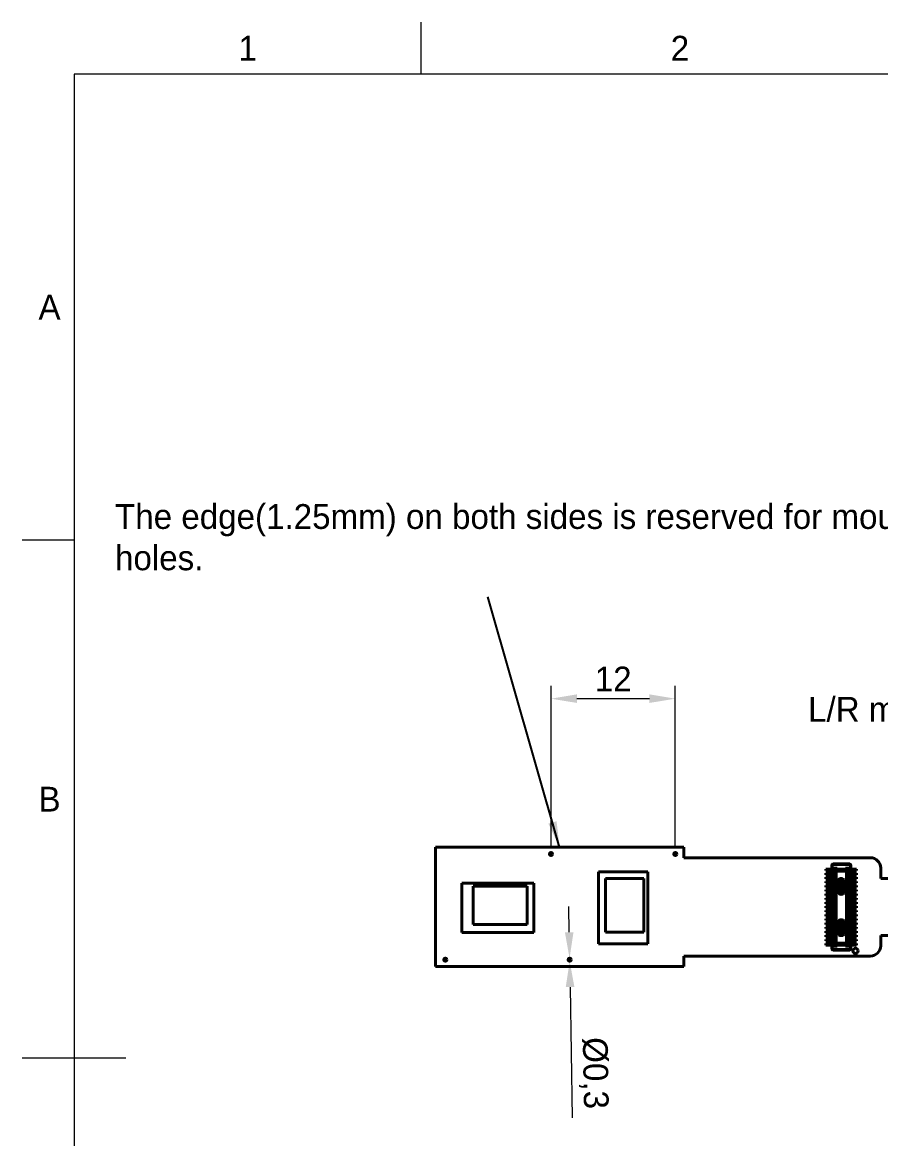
# Model space of a CAD drawing. Header units: millimetres. Extents: x 15 to 292, y 5 to 205.
# Drawn here: x 15 to 97.9, y 97.2 to 205 of the extents above; entities that cross this region are included whole.
import ezdxf

# ---------------------------------------------------------------- set-up
doc = ezdxf.new("R2010")
doc.units = ezdxf.units.MM
for name, color, linetype in [('Annotations', 7, 'Continuous'), ('Border', 7, 'Continuous'), ('Geometries', 7, 'Continuous')]:
    doc.layers.add(name, color=color, linetype=linetype)
doc.styles.add('Shapr0', font='txt', dxfattribs={"height": 2.3925})
doc.styles.add('Shapr9', font='txt', dxfattribs={"height": 2.3925})
doc.dimstyles.new('ISO-25', dxfattribs={"dimtxt": 2.5, "dimasz": 2.5, "dimexe": 1.25, "dimexo": 0.625, "dimtad": 1, "dimtxsty": 'Standard', "dimcen": 2.5, "dimadec": 0, "dimazin": 0, "dimtfac": 1, "dimtmove": 0, "dimatfit": 3, "dimfxl": 1, "dimarcsym": 0})

# ---------------------------------------------------------------- blocks, each defined once
blk = doc.blocks.new('*D12')
at = {"layer": 'Annotations', "color": 0, "linetype": 'Continuous', "lineweight": 15}
for p, q in [((66.05, 125.33), (66.05, 140.95)), ((78.05, 125.33), (78.05, 140.95)), ((75.55, 139.7), (68.55, 139.7))]:
    blk.add_line(p, q, dxfattribs=at)
at = {"layer": 'Annotations', "color": 0}
for points in [[(68.55, 140.12), (68.55, 139.29), (66.05, 139.7)], [(75.55, 139.29), (75.55, 140.12), (78.05, 139.7)]]:
    blk.add_solid(points, dxfattribs=at)
at = {"layer": 'Defpoints', "color": 0}
for p in [(66.05, 139.7), (66.05, 124.7), (78.05, 124.7)]:
    blk.add_point(p, dxfattribs=at)
at = {"layer": 'Annotations', "color": 0, "lineweight": 15, "insert": (72.05, 141.6), "char_height": 2.393, "attachment_point": 5, "style": 'Shapr9'}
blk.add_mtext('12', dxfattribs=at)
blk = doc.blocks.new('*D13')
at = {"layer": 'Annotations', "color": 0, "linetype": 'Continuous', "lineweight": 15}
for p, q in [((66.05, 125.33), (66.05, 140.95)), ((78.05, 125.33), (78.05, 140.95)), ((75.55, 139.7), (68.55, 139.7))]:
    blk.add_line(p, q, dxfattribs=at)
at = {"layer": 'Annotations', "color": 0}
for points in [[(68.55, 140.12), (68.55, 139.29), (66.05, 139.7)], [(75.55, 139.29), (75.55, 140.12), (78.05, 139.7)]]:
    blk.add_solid(points, dxfattribs=at)
at = {"layer": 'Defpoints', "color": 0}
for p in [(66.05, 139.7), (66.05, 124.7), (78.05, 124.7)]:
    blk.add_point(p, dxfattribs=at)
at = {"layer": 'Annotations', "color": 0, "lineweight": 15, "insert": (72.05, 141.6), "char_height": 2.393, "attachment_point": 5, "style": 'Shapr9'}
blk.add_mtext('12', dxfattribs=at)
blk = doc.blocks.new('*D14')
at = {"layer": 'Annotations', "color": 0, "linetype": 'Continuous', "lineweight": 15}
for p, q in [((66.05, 125.33), (66.05, 140.95)), ((78.05, 125.33), (78.05, 140.95)), ((75.55, 139.7), (68.55, 139.7))]:
    blk.add_line(p, q, dxfattribs=at)
at = {"layer": 'Annotations', "color": 0}
for points in [[(68.55, 140.12), (68.55, 139.29), (66.05, 139.7)], [(75.55, 139.29), (75.55, 140.12), (78.05, 139.7)]]:
    blk.add_solid(points, dxfattribs=at)
at = {"layer": 'Defpoints', "color": 0}
for p in [(66.05, 139.7), (66.05, 124.7), (78.05, 124.7)]:
    blk.add_point(p, dxfattribs=at)
at = {"layer": 'Annotations', "color": 0, "lineweight": 15, "insert": (72.05, 141.6), "char_height": 2.393, "attachment_point": 5, "style": 'Shapr9'}
blk.add_mtext('12', dxfattribs=at)
blk = doc.blocks.new('*D15')
at = {"layer": 'Annotations', "color": 0, "linetype": 'Continuous', "lineweight": 15}
for p, q in [((66.05, 125.33), (66.05, 140.95)), ((78.05, 125.33), (78.05, 140.95)), ((75.55, 139.7), (68.55, 139.7))]:
    blk.add_line(p, q, dxfattribs=at)
at = {"layer": 'Annotations', "color": 0}
for points in [[(68.55, 140.12), (68.55, 139.29), (66.05, 139.7)], [(75.55, 139.29), (75.55, 140.12), (78.05, 139.7)]]:
    blk.add_solid(points, dxfattribs=at)
at = {"layer": 'Defpoints', "color": 0}
for p in [(66.05, 139.7), (66.05, 124.7), (78.05, 124.7)]:
    blk.add_point(p, dxfattribs=at)
at = {"layer": 'Annotations', "color": 0, "lineweight": 15, "insert": (72.05, 141.6), "char_height": 2.393, "attachment_point": 5, "style": 'Shapr9'}
blk.add_mtext('12', dxfattribs=at)
blk = doc.blocks.new('*D16')
at = {"layer": 'Annotations', "color": 0, "linetype": 'Continuous', "lineweight": 15}
for p, q in [((67.8, 117.15), (67.76, 119.65)), ((67.84, 114.65), (67.85, 114.35)), ((67.89, 111.85), (68.09, 99.22))]:
    blk.add_line(p, q, dxfattribs=at)
at = {"layer": 'Annotations', "color": 0}
for points in [[(67.39, 117.14), (68.22, 117.16), (67.84, 114.65)], [(68.31, 111.86), (67.47, 111.85), (67.85, 114.35)]]:
    blk.add_solid(points, dxfattribs=at)
at = {"layer": 'Defpoints', "color": 0}
for p in [(67.84, 114.65), (67.85, 114.35)]:
    blk.add_point(p, dxfattribs=at)
at = {"layer": 'Annotations', "color": 0, "lineweight": 15, "insert": (70.15, 103.55), "char_height": 2.393, "attachment_point": 5, "rotation": 270.9333, "style": 'Shapr9'}
blk.add_mtext('%%c0,3', dxfattribs=at)

msp = doc.modelspace()

# ---------------------------------------------------------------- linework, layer by layer
at = {"layer": 'Border', "linetype": 'Continuous', "lineweight": 15}
for p, q in [((53.5, 200), (53.5, 205)), ((287, 200), (20, 200)), ((20, 200), (20, 10)), ((20, 155), (15, 155)), ((25, 105), (15, 105))]:
    msp.add_line(p, q, dxfattribs=at)
at = {"layer": 'Geometries', "linetype": 'Continuous', "lineweight": 40}
for p, q in [((54.879, 125.352), (78.879, 125.352)), ((54.879, 113.852), (54.879, 125.352)), ((54.879, 113.852), (54.879, 125.352)), ((54.879, 125.352), (78.879, 125.352)), ((78.879, 124.352), (78.879, 125.352)), ((78.879, 124.352), (78.879, 125.352)), ((78.879, 124.352), (96.879, 124.352)), ((78.879, 124.352), (96.879, 124.352)), ((70.641, 116.041), (70.641, 122.997)), ((70.641, 122.997), (75.406, 122.997)), ((75.406, 122.997), (75.406, 116.041)), ((92.59, 123.257), (92.85, 123.257)), ((92.59, 123.107), (92.59, 123.257)), ((92.85, 123.107), (92.59, 123.107)), ((92.85, 123.257), (92.895, 123.257)), ((92.85, 123.257), (92.85, 123.107)), ((92.85, 123.107), (92.895, 123.107)), ((92.895, 123.257), (92.918, 123.257)), ((92.895, 123.257), (92.895, 123.107)), ((92.918, 123.107), (92.895, 123.107)), ((92.918, 123.257), (92.918, 123.107)), ((93.05, 123.257), (92.918, 123.257)), ((93.05, 123.107), (92.918, 123.107)), ((93.05, 123.257), (93.15, 123.257)), ((93.05, 123.257), (93.05, 123.107)), ((93.15, 123.107), (93.05, 123.107)), ((93.15, 123.642), (93.2, 123.692)), ((93.15, 123.257), (93.15, 123.642)), ((93.15, 123.107), (93.15, 123.257)), ((93.15, 122.857), (93.15, 123.107)), ((93.25, 123.742), (93.2, 123.692)), ((93.2, 123.692), (93.2, 115.472)), ((93.2, 123.692), (94.95, 123.692)), ((94.9, 123.742), (93.25, 123.742)), ((93.36, 123.352), (93.51, 123.352)), ((93.36, 123.352), (93.36, 115.812)), ((93.51, 123.352), (93.51, 123.217)), ((93.51, 123.352), (93.675, 123.352)), ((93.51, 123.217), (93.51, 123.112)), ((93.675, 123.217), (93.51, 123.217)), ((93.51, 123.112), (93.51, 116.051)), ((93.57, 123.051), (93.511, 123.111)), ((93.511, 123.111), (94.64, 123.111)), ((93.57, 123.051), (94.58, 123.051)), ((93.57, 123.051), (93.57, 116.112)), ((93.675, 123.252), (93.675, 123.352)), ((93.675, 123.252), (94.475, 123.252)), ((93.675, 123.252), (93.675, 123.217)), ((94.475, 123.352), (94.475, 123.252)), ((94.475, 123.352), (94.64, 123.352)), ((94.475, 123.217), (94.475, 123.252)), ((94.64, 123.217), (94.475, 123.217)), ((94.58, 123.051), (94.64, 123.111)), ((94.58, 123.051), (94.58, 116.112)), ((94.64, 123.352), (94.79, 123.352)), ((94.64, 123.352), (94.64, 123.217)), ((94.64, 123.217), (94.64, 123.112)), ((94.64, 123.112), (94.64, 116.051)), ((94.79, 115.812), (94.79, 123.352)), ((94.9, 123.742), (94.95, 123.692)), ((94.95, 123.692), (95, 123.642)), ((94.95, 123.692), (94.95, 115.472)), ((95, 123.257), (95, 123.642)), ((95.1, 123.257), (95, 123.257)), ((95, 123.107), (95, 123.257)), ((95, 123.107), (95.1, 123.107)), ((95, 122.857), (95, 123.107)), ((95.1, 123.257), (95.233, 123.257)), ((95.1, 123.257), (95.1, 123.107)), ((95.1, 123.107), (95.233, 123.107)), ((95.256, 123.257), (95.233, 123.257)), ((95.233, 123.257), (95.233, 123.107)), ((95.233, 123.107), (95.256, 123.107)), ((95.256, 123.257), (95.256, 123.107)), ((95.3, 123.257), (95.256, 123.257)), ((95.3, 123.107), (95.256, 123.107)), ((95.56, 123.257), (95.3, 123.257)), ((95.3, 123.257), (95.3, 123.107)), ((95.3, 123.107), (95.56, 123.107)), ((95.56, 123.107), (95.56, 123.257)), ((97.879, 122.352), (97.879, 123.352)), ((97.879, 122.352), (97.879, 123.352)), ((57.445, 121.902), (64.401, 121.902)), ((57.445, 117.137), (57.445, 121.902)), ((64.401, 121.902), (64.401, 117.137)), ((71.295, 122.352), (74.995, 122.352)), ((71.295, 117.152), (71.295, 122.352)), ((74.995, 122.352), (74.995, 117.152)), ((92.59, 122.857), (92.85, 122.857)), ((92.59, 122.707), (92.59, 122.857)), ((92.85, 122.707), (92.59, 122.707)), ((92.59, 122.457), (92.85, 122.457)), ((92.59, 122.307), (92.59, 122.457)), ((92.85, 122.307), (92.59, 122.307)), ((92.59, 122.057), (92.85, 122.057)), ((92.59, 121.907), (92.59, 122.057)), ((92.85, 121.907), (92.59, 121.907)), ((92.85, 122.857), (92.895, 122.857)), ((92.85, 122.857), (92.85, 122.707)), ((92.85, 122.707), (92.895, 122.707)), ((92.85, 122.457), (92.895, 122.457)), ((92.85, 122.457), (92.85, 122.307)), ((92.85, 122.307), (92.895, 122.307)), ((92.85, 122.057), (92.895, 122.057)), ((92.85, 122.057), (92.85, 121.907)), ((92.85, 121.907), (92.895, 121.907)), ((92.895, 122.857), (92.918, 122.857)), ((92.895, 122.857), (92.895, 122.707)), ((92.918, 122.707), (92.895, 122.707)), ((92.895, 122.457), (92.918, 122.457)), ((92.895, 122.457), (92.895, 122.307)), ((92.918, 122.307), (92.895, 122.307)), ((92.895, 122.057), (92.895, 121.907)), ((92.895, 122.057), (92.918, 122.057)), ((92.918, 121.907), (92.895, 121.907)), ((93.05, 122.857), (92.918, 122.857)), ((92.918, 122.857), (92.918, 122.707)), ((93.05, 122.707), (92.918, 122.707)), ((92.918, 122.457), (92.918, 122.307)), ((93.05, 122.457), (92.918, 122.457)), ((93.05, 122.307), (92.918, 122.307)), ((93.05, 122.057), (92.918, 122.057)), ((92.918, 122.057), (92.918, 121.907)), ((93.05, 121.907), (92.918, 121.907)), ((93.05, 122.857), (93.05, 122.707)), ((93.05, 122.857), (93.15, 122.857)), ((93.15, 122.707), (93.05, 122.707)), ((93.05, 122.457), (93.05, 122.307)), ((93.05, 122.457), (93.15, 122.457)), ((93.15, 122.307), (93.05, 122.307)), ((93.05, 122.057), (93.15, 122.057)), ((93.05, 122.057), (93.05, 121.907)), ((93.15, 121.907), (93.05, 121.907)), ((93.15, 122.707), (93.15, 122.857)), ((93.15, 122.457), (93.15, 122.707)), ((93.15, 122.307), (93.15, 122.457)), ((93.15, 122.057), (93.15, 122.307)), ((93.15, 121.907), (93.15, 122.057)), ((93.15, 121.657), (93.15, 121.907)), ((93.89, 122.206), (93.84, 122.206)), ((93.84, 120.943), (93.84, 122.206)), ((93.915, 122.249), (93.89, 122.292)), ((93.89, 120.943), (93.89, 122.206)), ((94.015, 122.235), (94.015, 120.914)), ((94.135, 122.235), (94.135, 120.914)), ((94.235, 122.249), (94.26, 122.292)), ((94.31, 122.206), (94.26, 122.206)), ((94.26, 120.943), (94.26, 122.206)), ((94.31, 122.206), (94.31, 120.943)), ((95.1, 122.857), (95, 122.857)), ((95, 122.707), (95, 122.857)), ((95, 122.707), (95.1, 122.707)), ((95, 122.457), (95, 122.707)), ((95.1, 122.457), (95, 122.457)), ((95, 122.307), (95, 122.457)), ((95, 122.307), (95.1, 122.307)), ((95, 122.057), (95, 122.307)), ((95.1, 122.057), (95, 122.057)), ((95, 121.907), (95, 122.057)), ((95, 121.907), (95.1, 121.907)), ((95, 121.657), (95, 121.907)), ((95.1, 122.857), (95.233, 122.857)), ((95.1, 122.857), (95.1, 122.707)), ((95.1, 122.707), (95.233, 122.707)), ((95.1, 122.457), (95.233, 122.457)), ((95.1, 122.457), (95.1, 122.307)), ((95.1, 122.307), (95.233, 122.307)), ((95.1, 122.057), (95.233, 122.057)), ((95.1, 122.057), (95.1, 121.907)), ((95.1, 121.907), (95.233, 121.907)), ((95.233, 122.857), (95.233, 122.707)), ((95.256, 122.857), (95.233, 122.857)), ((95.233, 122.707), (95.256, 122.707)), ((95.256, 122.457), (95.233, 122.457)), ((95.233, 122.457), (95.233, 122.307)), ((95.233, 122.307), (95.256, 122.307)), ((95.256, 122.057), (95.233, 122.057)), ((95.233, 122.057), (95.233, 121.907)), ((95.233, 121.907), (95.256, 121.907)), ((95.3, 122.857), (95.256, 122.857)), ((95.256, 122.857), (95.256, 122.707)), ((95.3, 122.707), (95.256, 122.707)), ((95.3, 122.457), (95.256, 122.457)), ((95.256, 122.457), (95.256, 122.307)), ((95.3, 122.307), (95.256, 122.307)), ((95.256, 122.057), (95.256, 121.907)), ((95.3, 122.057), (95.256, 122.057)), ((95.3, 121.907), (95.256, 121.907)), ((95.56, 122.857), (95.3, 122.857)), ((95.3, 122.857), (95.3, 122.707)), ((95.3, 122.707), (95.56, 122.707)), ((95.3, 122.457), (95.3, 122.307)), ((95.56, 122.457), (95.3, 122.457)), ((95.3, 122.307), (95.56, 122.307)), ((95.3, 122.057), (95.3, 121.907)), ((95.56, 122.057), (95.3, 122.057)), ((95.3, 121.907), (95.56, 121.907)), ((95.56, 122.707), (95.56, 122.857)), ((95.56, 122.307), (95.56, 122.457)), ((95.56, 121.907), (95.56, 122.057)), ((138.379, 122.352), (97.879, 122.352)), ((138.379, 122.352), (97.879, 122.352)), ((58.545, 121.602), (63.745, 121.602)), ((58.545, 117.902), (58.545, 121.602)), ((63.745, 121.602), (63.745, 117.902)), ((92.59, 121.507), (92.59, 121.657)), ((92.59, 121.657), (92.85, 121.657)), ((92.85, 121.507), (92.59, 121.507)), ((92.59, 121.257), (92.85, 121.257)), ((92.59, 121.107), (92.59, 121.257)), ((92.85, 121.107), (92.59, 121.107)), ((92.59, 120.857), (92.85, 120.857)), ((92.59, 120.707), (92.59, 120.857)), ((92.85, 121.657), (92.85, 121.507)), ((92.85, 121.657), (92.895, 121.657)), ((92.85, 121.507), (92.895, 121.507)), ((92.85, 121.257), (92.895, 121.257)), ((92.85, 121.257), (92.85, 121.107)), ((92.85, 121.107), (92.895, 121.107)), ((92.85, 120.857), (92.895, 120.857)), ((92.85, 120.857), (92.85, 120.707)), ((92.895, 121.657), (92.918, 121.657)), ((92.895, 121.657), (92.895, 121.507)), ((92.918, 121.507), (92.895, 121.507)), ((92.895, 121.257), (92.918, 121.257)), ((92.895, 121.257), (92.895, 121.107)), ((92.918, 121.107), (92.895, 121.107)), ((92.895, 120.857), (92.918, 120.857)), ((92.895, 120.857), (92.895, 120.707)), ((92.918, 121.657), (92.918, 121.507)), ((93.05, 121.657), (92.918, 121.657)), ((93.05, 121.507), (92.918, 121.507)), ((93.05, 121.257), (92.918, 121.257)), ((92.918, 121.257), (92.918, 121.107)), ((93.05, 121.107), (92.918, 121.107)), ((93.05, 120.857), (92.918, 120.857)), ((92.918, 120.857), (92.918, 120.707)), ((93.05, 121.657), (93.15, 121.657)), ((93.05, 121.657), (93.05, 121.507)), ((93.15, 121.507), (93.05, 121.507)), ((93.05, 121.257), (93.05, 121.107)), ((93.05, 121.257), (93.15, 121.257)), ((93.15, 121.107), (93.05, 121.107)), ((93.05, 120.857), (93.05, 120.707)), ((93.05, 120.857), (93.15, 120.857)), ((93.15, 121.507), (93.15, 121.657)), ((93.15, 121.257), (93.15, 121.507)), ((93.15, 121.107), (93.15, 121.257)), ((93.15, 120.857), (93.15, 121.107)), ((93.15, 120.707), (93.15, 120.857)), ((93.84, 120.943), (93.89, 120.943)), ((93.89, 120.856), (93.915, 120.9)), ((94.235, 120.9), (94.26, 120.856)), ((94.26, 120.943), (94.31, 120.943)), ((95.1, 121.657), (95, 121.657)), ((95, 121.507), (95, 121.657)), ((95, 121.507), (95.1, 121.507)), ((95, 121.257), (95, 121.507)), ((95.1, 121.257), (95, 121.257)), ((95, 121.107), (95, 121.257)), ((95, 121.107), (95.1, 121.107)), ((95, 120.857), (95, 121.107)), ((95.1, 120.857), (95, 120.857)), ((95, 120.707), (95, 120.857)), ((95.1, 121.657), (95.233, 121.657)), ((95.1, 121.657), (95.1, 121.507)), ((95.1, 121.507), (95.233, 121.507)), ((95.1, 121.257), (95.233, 121.257)), ((95.1, 121.257), (95.1, 121.107)), ((95.1, 121.107), (95.233, 121.107)), ((95.1, 120.857), (95.233, 120.857)), ((95.1, 120.857), (95.1, 120.707)), ((95.256, 121.657), (95.233, 121.657)), ((95.233, 121.657), (95.233, 121.507)), ((95.233, 121.507), (95.256, 121.507)), ((95.256, 121.257), (95.233, 121.257)), ((95.233, 121.257), (95.233, 121.107)), ((95.233, 121.107), (95.256, 121.107)), ((95.233, 120.857), (95.233, 120.707)), ((95.256, 120.857), (95.233, 120.857)), ((95.3, 121.657), (95.256, 121.657)), ((95.256, 121.657), (95.256, 121.507)), ((95.3, 121.507), (95.256, 121.507)), ((95.256, 121.257), (95.256, 121.107)), ((95.3, 121.257), (95.256, 121.257)), ((95.3, 121.107), (95.256, 121.107)), ((95.3, 120.857), (95.256, 120.857)), ((95.256, 120.857), (95.256, 120.707)), ((95.3, 121.657), (95.3, 121.507)), ((95.56, 121.657), (95.3, 121.657)), ((95.3, 121.507), (95.56, 121.507)), ((95.56, 121.257), (95.3, 121.257)), ((95.3, 121.257), (95.3, 121.107)), ((95.3, 121.107), (95.56, 121.107)), ((95.56, 120.857), (95.3, 120.857)), ((95.3, 120.857), (95.3, 120.707)), ((95.56, 121.507), (95.56, 121.657)), ((95.56, 121.107), (95.56, 121.257)), ((95.56, 120.707), (95.56, 120.857)), ((92.85, 120.707), (92.59, 120.707)), ((92.59, 120.307), (92.59, 120.457)), ((92.59, 120.457), (92.85, 120.457)), ((92.85, 120.307), (92.59, 120.307)), ((92.59, 120.057), (92.85, 120.057)), ((92.59, 119.907), (92.59, 120.057)), ((92.85, 119.907), (92.59, 119.907)), ((92.59, 119.507), (92.59, 119.657)), ((92.59, 119.657), (92.85, 119.657)), ((92.85, 120.707), (92.895, 120.707)), ((92.85, 120.457), (92.895, 120.457)), ((92.85, 120.457), (92.85, 120.307)), ((92.85, 120.307), (92.895, 120.307)), ((92.85, 120.057), (92.85, 119.907)), ((92.85, 120.057), (92.895, 120.057)), ((92.85, 119.907), (92.895, 119.907)), ((92.85, 119.657), (92.895, 119.657)), ((92.85, 119.657), (92.85, 119.507)), ((92.918, 120.707), (92.895, 120.707)), ((92.895, 120.457), (92.895, 120.307)), ((92.895, 120.457), (92.918, 120.457)), ((92.918, 120.307), (92.895, 120.307)), ((92.895, 120.057), (92.918, 120.057)), ((92.895, 120.057), (92.895, 119.907)), ((92.918, 119.907), (92.895, 119.907)), ((92.895, 119.657), (92.918, 119.657)), ((92.895, 119.657), (92.895, 119.507)), ((93.05, 120.707), (92.918, 120.707)), ((93.05, 120.457), (92.918, 120.457)), ((92.918, 120.457), (92.918, 120.307)), ((93.05, 120.307), (92.918, 120.307)), ((93.05, 120.057), (92.918, 120.057)), ((92.918, 120.057), (92.918, 119.907)), ((93.05, 119.907), (92.918, 119.907)), ((93.05, 119.657), (92.918, 119.657)), ((92.918, 119.657), (92.918, 119.507)), ((93.15, 120.707), (93.05, 120.707)), ((93.05, 120.457), (93.15, 120.457)), ((93.05, 120.457), (93.05, 120.307)), ((93.15, 120.307), (93.05, 120.307)), ((93.05, 120.057), (93.15, 120.057)), ((93.05, 120.057), (93.05, 119.907)), ((93.15, 119.907), (93.05, 119.907)), ((93.05, 119.657), (93.15, 119.657)), ((93.05, 119.657), (93.05, 119.507)), ((93.15, 120.457), (93.15, 120.707)), ((93.15, 120.307), (93.15, 120.457)), ((93.15, 120.057), (93.15, 120.307)), ((93.15, 119.907), (93.15, 120.057)), ((93.15, 119.657), (93.15, 119.907)), ((93.15, 119.507), (93.15, 119.657)), ((95, 120.707), (95.1, 120.707)), ((95, 120.457), (95, 120.707)), ((95.1, 120.457), (95, 120.457)), ((95, 120.307), (95, 120.457)), ((95, 120.307), (95.1, 120.307)), ((95, 120.057), (95, 120.307)), ((95.1, 120.057), (95, 120.057)), ((95, 119.907), (95, 120.057)), ((95, 119.907), (95.1, 119.907)), ((95, 119.657), (95, 119.907)), ((95.1, 119.657), (95, 119.657)), ((95, 119.507), (95, 119.657)), ((95.1, 120.707), (95.233, 120.707)), ((95.1, 120.457), (95.233, 120.457)), ((95.1, 120.457), (95.1, 120.307)), ((95.1, 120.307), (95.233, 120.307)), ((95.1, 120.057), (95.233, 120.057)), ((95.1, 120.057), (95.1, 119.907)), ((95.1, 119.907), (95.233, 119.907)), ((95.1, 119.657), (95.233, 119.657)), ((95.1, 119.657), (95.1, 119.507)), ((95.233, 120.707), (95.256, 120.707)), ((95.256, 120.457), (95.233, 120.457)), ((95.233, 120.457), (95.233, 120.307)), ((95.233, 120.307), (95.256, 120.307)), ((95.256, 120.057), (95.233, 120.057)), ((95.233, 120.057), (95.233, 119.907)), ((95.233, 119.907), (95.256, 119.907)), ((95.256, 119.657), (95.233, 119.657)), ((95.233, 119.657), (95.233, 119.507)), ((95.3, 120.707), (95.256, 120.707)), ((95.3, 120.457), (95.256, 120.457)), ((95.256, 120.457), (95.256, 120.307)), ((95.3, 120.307), (95.256, 120.307)), ((95.3, 120.057), (95.256, 120.057)), ((95.256, 120.057), (95.256, 119.907)), ((95.3, 119.907), (95.256, 119.907)), ((95.3, 119.657), (95.256, 119.657)), ((95.256, 119.657), (95.256, 119.507)), ((95.3, 120.707), (95.56, 120.707)), ((95.56, 120.457), (95.3, 120.457)), ((95.3, 120.457), (95.3, 120.307)), ((95.3, 120.307), (95.56, 120.307)), ((95.3, 120.057), (95.3, 119.907)), ((95.56, 120.057), (95.3, 120.057)), ((95.3, 119.907), (95.56, 119.907)), ((95.56, 119.657), (95.3, 119.657)), ((95.3, 119.657), (95.3, 119.507)), ((95.56, 120.307), (95.56, 120.457)), ((95.56, 119.907), (95.56, 120.057)), ((95.56, 119.507), (95.56, 119.657)), ((92.85, 119.507), (92.59, 119.507)), ((92.59, 119.257), (92.85, 119.257)), ((92.59, 119.107), (92.59, 119.257)), ((92.85, 119.107), (92.59, 119.107)), ((92.59, 118.707), (92.59, 118.857)), ((92.59, 118.857), (92.85, 118.857)), ((92.85, 118.707), (92.59, 118.707)), ((92.85, 119.507), (92.895, 119.507)), ((92.85, 119.257), (92.895, 119.257)), ((92.85, 119.257), (92.85, 119.107)), ((92.85, 119.107), (92.895, 119.107)), ((92.85, 118.857), (92.85, 118.707)), ((92.85, 118.857), (92.895, 118.857)), ((92.85, 118.707), (92.895, 118.707)), ((92.918, 119.507), (92.895, 119.507)), ((92.895, 119.257), (92.918, 119.257)), ((92.895, 119.257), (92.895, 119.107)), ((92.918, 119.107), (92.895, 119.107)), ((92.895, 118.857), (92.918, 118.857)), ((92.895, 118.857), (92.895, 118.707)), ((92.918, 118.707), (92.895, 118.707)), ((93.05, 119.507), (92.918, 119.507)), ((93.05, 119.257), (92.918, 119.257)), ((92.918, 119.257), (92.918, 119.107)), ((93.05, 119.107), (92.918, 119.107)), ((93.05, 118.857), (92.918, 118.857)), ((92.918, 118.857), (92.918, 118.707)), ((93.05, 118.707), (92.918, 118.707)), ((93.15, 119.507), (93.05, 119.507)), ((93.05, 119.257), (93.05, 119.107)), ((93.05, 119.257), (93.15, 119.257)), ((93.15, 119.107), (93.05, 119.107)), ((93.05, 118.857), (93.15, 118.857)), ((93.05, 118.857), (93.05, 118.707)), ((93.15, 118.707), (93.05, 118.707)), ((93.15, 119.257), (93.15, 119.507)), ((93.15, 119.107), (93.15, 119.257)), ((93.15, 118.857), (93.15, 119.107)), ((93.15, 118.707), (93.15, 118.857)), ((93.15, 118.457), (93.15, 118.707)), ((95, 119.507), (95.1, 119.507)), ((95, 119.257), (95, 119.507)), ((95.1, 119.257), (95, 119.257)), ((95, 119.107), (95, 119.257)), ((95, 119.107), (95.1, 119.107)), ((95, 118.857), (95, 119.107)), ((95.1, 118.857), (95, 118.857)), ((95, 118.707), (95, 118.857)), ((95, 118.707), (95.1, 118.707)), ((95, 118.457), (95, 118.707)), ((95.1, 119.507), (95.233, 119.507)), ((95.1, 119.257), (95.233, 119.257)), ((95.1, 119.257), (95.1, 119.107)), ((95.1, 119.107), (95.233, 119.107)), ((95.1, 118.857), (95.233, 118.857)), ((95.1, 118.857), (95.1, 118.707)), ((95.1, 118.707), (95.233, 118.707)), ((95.233, 119.507), (95.256, 119.507)), ((95.256, 119.257), (95.233, 119.257)), ((95.233, 119.257), (95.233, 119.107)), ((95.233, 119.107), (95.256, 119.107)), ((95.256, 118.857), (95.233, 118.857)), ((95.233, 118.857), (95.233, 118.707)), ((95.233, 118.707), (95.256, 118.707)), ((95.3, 119.507), (95.256, 119.507)), ((95.3, 119.257), (95.256, 119.257)), ((95.256, 119.257), (95.256, 119.107)), ((95.3, 119.107), (95.256, 119.107)), ((95.3, 118.857), (95.256, 118.857)), ((95.256, 118.857), (95.256, 118.707)), ((95.3, 118.707), (95.256, 118.707)), ((95.3, 119.507), (95.56, 119.507)), ((95.3, 119.257), (95.3, 119.107)), ((95.56, 119.257), (95.3, 119.257)), ((95.3, 119.107), (95.56, 119.107)), ((95.56, 118.857), (95.3, 118.857)), ((95.3, 118.857), (95.3, 118.707)), ((95.3, 118.707), (95.56, 118.707)), ((95.56, 119.107), (95.56, 119.257)), ((95.56, 118.707), (95.56, 118.857)), ((63.745, 117.902), (58.545, 117.902)), ((92.59, 118.457), (92.85, 118.457)), ((92.59, 118.307), (92.59, 118.457)), ((92.85, 118.307), (92.59, 118.307)), ((92.59, 117.907), (92.59, 118.057)), ((92.59, 118.057), (92.85, 118.057)), ((92.85, 117.907), (92.59, 117.907)), ((92.59, 117.657), (92.85, 117.657)), ((92.59, 117.507), (92.59, 117.657)), ((92.85, 117.507), (92.59, 117.507)), ((92.85, 118.457), (92.895, 118.457)), ((92.85, 118.457), (92.85, 118.307)), ((92.85, 118.307), (92.895, 118.307)), ((92.85, 118.057), (92.895, 118.057)), ((92.85, 118.057), (92.85, 117.907)), ((92.85, 117.907), (92.895, 117.907)), ((92.85, 117.657), (92.895, 117.657)), ((92.85, 117.657), (92.85, 117.507)), ((92.85, 117.507), (92.895, 117.507)), ((92.895, 118.457), (92.918, 118.457)), ((92.895, 118.457), (92.895, 118.307)), ((92.918, 118.307), (92.895, 118.307)), ((92.895, 118.057), (92.918, 118.057)), ((92.895, 118.057), (92.895, 117.907)), ((92.918, 117.907), (92.895, 117.907)), ((92.895, 117.657), (92.918, 117.657)), ((92.895, 117.657), (92.895, 117.507)), ((92.918, 117.507), (92.895, 117.507)), ((93.05, 118.457), (92.918, 118.457)), ((92.918, 118.457), (92.918, 118.307)), ((93.05, 118.307), (92.918, 118.307)), ((93.05, 118.057), (92.918, 118.057)), ((92.918, 118.057), (92.918, 117.907)), ((93.05, 117.907), (92.918, 117.907)), ((93.05, 117.657), (92.918, 117.657)), ((92.918, 117.657), (92.918, 117.507)), ((93.05, 117.507), (92.918, 117.507)), ((93.05, 118.457), (93.15, 118.457)), ((93.05, 118.457), (93.05, 118.307)), ((93.15, 118.307), (93.05, 118.307)), ((93.05, 118.057), (93.15, 118.057)), ((93.05, 118.057), (93.05, 117.907)), ((93.15, 117.907), (93.05, 117.907)), ((93.05, 117.657), (93.15, 117.657)), ((93.05, 117.657), (93.05, 117.507)), ((93.15, 117.507), (93.05, 117.507)), ((93.15, 118.307), (93.15, 118.457)), ((93.15, 118.057), (93.15, 118.307)), ((93.15, 117.907), (93.15, 118.057)), ((93.15, 117.657), (93.15, 117.907)), ((93.15, 117.507), (93.15, 117.657)), ((93.15, 117.257), (93.15, 117.507)), ((93.89, 118.221), (93.84, 118.221)), ((93.84, 118.221), (93.84, 116.958)), ((93.915, 118.264), (93.89, 118.307)), ((93.89, 116.958), (93.89, 118.221)), ((94.015, 118.25), (94.015, 116.929)), ((94.135, 118.25), (94.135, 116.929)), ((94.26, 118.307), (94.235, 118.264)), ((94.31, 118.221), (94.26, 118.221)), ((94.26, 116.958), (94.26, 118.221)), ((94.31, 116.958), (94.31, 118.221)), ((95.1, 118.457), (95, 118.457)), ((95, 118.307), (95, 118.457)), ((95, 118.307), (95.1, 118.307)), ((95, 118.057), (95, 118.307)), ((95.1, 118.057), (95, 118.057)), ((95, 117.907), (95, 118.057)), ((95, 117.907), (95.1, 117.907)), ((95, 117.657), (95, 117.907)), ((95.1, 117.657), (95, 117.657)), ((95, 117.507), (95, 117.657)), ((95, 117.507), (95.1, 117.507)), ((95, 117.257), (95, 117.507)), ((95.1, 118.457), (95.233, 118.457)), ((95.1, 118.457), (95.1, 118.307)), ((95.1, 118.307), (95.233, 118.307)), ((95.1, 118.057), (95.233, 118.057)), ((95.1, 118.057), (95.1, 117.907)), ((95.1, 117.907), (95.233, 117.907)), ((95.1, 117.657), (95.233, 117.657)), ((95.1, 117.657), (95.1, 117.507)), ((95.1, 117.507), (95.233, 117.507)), ((95.256, 118.457), (95.233, 118.457)), ((95.233, 118.457), (95.233, 118.307)), ((95.233, 118.307), (95.256, 118.307)), ((95.233, 118.057), (95.233, 117.907)), ((95.256, 118.057), (95.233, 118.057)), ((95.233, 117.907), (95.256, 117.907)), ((95.256, 117.657), (95.233, 117.657)), ((95.233, 117.657), (95.233, 117.507)), ((95.233, 117.507), (95.256, 117.507)), ((95.3, 118.457), (95.256, 118.457)), ((95.256, 118.457), (95.256, 118.307)), ((95.3, 118.307), (95.256, 118.307)), ((95.3, 118.057), (95.256, 118.057)), ((95.256, 118.057), (95.256, 117.907)), ((95.3, 117.907), (95.256, 117.907)), ((95.3, 117.657), (95.256, 117.657)), ((95.256, 117.657), (95.256, 117.507)), ((95.3, 117.507), (95.256, 117.507)), ((95.3, 118.457), (95.3, 118.307)), ((95.56, 118.457), (95.3, 118.457)), ((95.3, 118.307), (95.56, 118.307)), ((95.3, 118.057), (95.3, 117.907)), ((95.56, 118.057), (95.3, 118.057)), ((95.3, 117.907), (95.56, 117.907)), ((95.3, 117.657), (95.3, 117.507)), ((95.56, 117.657), (95.3, 117.657)), ((95.3, 117.507), (95.56, 117.507)), ((95.56, 118.307), (95.56, 118.457)), ((95.56, 117.907), (95.56, 118.057)), ((95.56, 117.507), (95.56, 117.657)), ((64.401, 117.137), (57.445, 117.137)), ((74.995, 117.152), (71.295, 117.152)), ((92.59, 117.257), (92.85, 117.257)), ((92.59, 117.107), (92.59, 117.257)), ((92.85, 117.107), (92.59, 117.107)), ((92.59, 116.857), (92.85, 116.857)), ((92.59, 116.707), (92.59, 116.857)), ((92.85, 116.707), (92.59, 116.707)), ((92.59, 116.457), (92.85, 116.457)), ((92.59, 116.307), (92.59, 116.457)), ((92.85, 117.257), (92.895, 117.257)), ((92.85, 117.257), (92.85, 117.107)), ((92.85, 117.107), (92.895, 117.107)), ((92.85, 116.857), (92.895, 116.857)), ((92.85, 116.857), (92.85, 116.707)), ((92.85, 116.707), (92.895, 116.707)), ((92.85, 116.457), (92.85, 116.307)), ((92.85, 116.457), (92.895, 116.457)), ((92.895, 117.257), (92.918, 117.257)), ((92.895, 117.257), (92.895, 117.107)), ((92.918, 117.107), (92.895, 117.107)), ((92.895, 116.857), (92.895, 116.707)), ((92.895, 116.857), (92.918, 116.857)), ((92.918, 116.707), (92.895, 116.707)), ((92.895, 116.457), (92.918, 116.457)), ((92.895, 116.457), (92.895, 116.307)), ((93.05, 117.257), (92.918, 117.257)), ((92.918, 117.257), (92.918, 117.107)), ((93.05, 117.107), (92.918, 117.107)), ((93.05, 116.857), (92.918, 116.857)), ((92.918, 116.857), (92.918, 116.707)), ((93.05, 116.707), (92.918, 116.707)), ((93.05, 116.457), (92.918, 116.457)), ((92.918, 116.457), (92.918, 116.307)), ((93.05, 117.257), (93.15, 117.257)), ((93.05, 117.257), (93.05, 117.107)), ((93.15, 117.107), (93.05, 117.107)), ((93.05, 116.857), (93.15, 116.857)), ((93.05, 116.857), (93.05, 116.707)), ((93.15, 116.707), (93.05, 116.707)), ((93.05, 116.457), (93.15, 116.457)), ((93.05, 116.457), (93.05, 116.307)), ((93.15, 117.107), (93.15, 117.257)), ((93.15, 116.857), (93.15, 117.107)), ((93.15, 116.707), (93.15, 116.857)), ((93.15, 116.457), (93.15, 116.707)), ((93.15, 116.307), (93.15, 116.457)), ((93.84, 116.958), (93.89, 116.958)), ((93.89, 116.871), (93.915, 116.915)), ((94.26, 116.871), (94.235, 116.915)), ((94.26, 116.958), (94.31, 116.958)), ((95, 117.107), (95, 117.257)), ((95.1, 117.257), (95, 117.257)), ((95, 117.107), (95.1, 117.107)), ((95, 116.857), (95, 117.107)), ((95.1, 116.857), (95, 116.857)), ((95, 116.707), (95, 116.857)), ((95, 116.707), (95.1, 116.707)), ((95, 116.457), (95, 116.707)), ((95.1, 116.457), (95, 116.457)), ((95, 116.307), (95, 116.457)), ((95.1, 117.257), (95.233, 117.257)), ((95.1, 117.257), (95.1, 117.107)), ((95.1, 117.107), (95.233, 117.107)), ((95.1, 116.857), (95.1, 116.707)), ((95.1, 116.857), (95.233, 116.857)), ((95.1, 116.707), (95.233, 116.707)), ((95.1, 116.457), (95.233, 116.457)), ((95.1, 116.457), (95.1, 116.307)), ((95.256, 117.257), (95.233, 117.257)), ((95.233, 117.257), (95.233, 117.107)), ((95.233, 117.107), (95.256, 117.107)), ((95.256, 116.857), (95.233, 116.857)), ((95.233, 116.857), (95.233, 116.707)), ((95.233, 116.707), (95.256, 116.707)), ((95.256, 116.457), (95.233, 116.457)), ((95.233, 116.457), (95.233, 116.307)), ((95.3, 117.257), (95.256, 117.257)), ((95.256, 117.257), (95.256, 117.107)), ((95.3, 117.107), (95.256, 117.107)), ((95.3, 116.857), (95.256, 116.857)), ((95.256, 116.857), (95.256, 116.707)), ((95.3, 116.707), (95.256, 116.707)), ((95.3, 116.457), (95.256, 116.457)), ((95.256, 116.457), (95.256, 116.307)), ((95.56, 117.257), (95.3, 117.257)), ((95.3, 117.257), (95.3, 117.107)), ((95.3, 117.107), (95.56, 117.107)), ((95.56, 116.857), (95.3, 116.857)), ((95.3, 116.857), (95.3, 116.707)), ((95.3, 116.707), (95.56, 116.707)), ((95.3, 116.457), (95.3, 116.307)), ((95.56, 116.457), (95.3, 116.457)), ((95.56, 117.107), (95.56, 117.257)), ((95.56, 116.707), (95.56, 116.857)), ((95.56, 116.307), (95.56, 116.457)), ((97.879, 115.852), (97.879, 116.852)), ((97.879, 116.852), (138.379, 116.852)), ((97.879, 116.852), (138.379, 116.852)), ((97.879, 115.852), (97.879, 116.852)), ((75.406, 116.041), (70.641, 116.041)), ((92.85, 116.307), (92.59, 116.307)), ((92.59, 115.907), (92.59, 116.057)), ((92.59, 116.057), (92.85, 116.057)), ((92.85, 115.907), (92.59, 115.907)), ((92.85, 116.307), (92.895, 116.307)), ((92.85, 116.057), (92.85, 115.907)), ((92.85, 116.057), (92.895, 116.057)), ((92.85, 115.907), (92.895, 115.907)), ((92.918, 116.307), (92.895, 116.307)), ((92.895, 116.057), (92.918, 116.057)), ((92.895, 116.057), (92.895, 115.907)), ((92.918, 115.907), (92.895, 115.907)), ((93.05, 116.307), (92.918, 116.307)), ((93.05, 116.057), (92.918, 116.057)), ((92.918, 116.057), (92.918, 115.907)), ((93.05, 115.907), (92.918, 115.907)), ((93.15, 116.307), (93.05, 116.307)), ((93.05, 116.057), (93.15, 116.057)), ((93.05, 116.057), (93.05, 115.907)), ((93.15, 115.907), (93.05, 115.907)), ((93.15, 116.057), (93.15, 116.307)), ((93.15, 115.907), (93.15, 116.057)), ((93.15, 115.522), (93.15, 115.907)), ((93.2, 115.472), (93.15, 115.522)), ((93.2, 115.472), (93.25, 115.422)), ((94.95, 115.472), (93.2, 115.472)), ((94.9, 115.422), (93.25, 115.422)), ((93.51, 115.812), (93.36, 115.812)), ((93.51, 116.051), (93.51, 115.947)), ((93.675, 115.947), (93.51, 115.947)), ((93.51, 115.947), (93.51, 115.812)), ((93.675, 115.812), (93.51, 115.812)), ((93.57, 116.112), (93.511, 116.053)), ((94.64, 116.053), (93.511, 116.053)), ((94.58, 116.112), (93.57, 116.112)), ((93.675, 115.947), (93.675, 115.912)), ((94.475, 115.912), (93.675, 115.912)), ((93.675, 115.912), (93.675, 115.812)), ((94.475, 115.947), (94.475, 115.912)), ((94.475, 115.947), (94.64, 115.947)), ((94.475, 115.912), (94.475, 115.812)), ((94.475, 115.812), (94.64, 115.812)), ((94.58, 116.112), (94.64, 116.053)), ((94.64, 116.051), (94.64, 115.947)), ((94.64, 115.947), (94.64, 115.812)), ((94.64, 115.812), (94.79, 115.812)), ((94.95, 115.472), (94.9, 115.422)), ((95, 115.522), (94.95, 115.472)), ((95, 116.307), (95.1, 116.307)), ((95, 116.057), (95, 116.307)), ((95.1, 116.057), (95, 116.057)), ((95, 115.907), (95, 116.057)), ((95, 115.907), (95.1, 115.907)), ((95, 115.522), (95, 115.907)), ((95.1, 116.307), (95.233, 116.307)), ((95.1, 116.057), (95.1, 115.907)), ((95.1, 116.057), (95.233, 116.057)), ((95.1, 115.907), (95.233, 115.907)), ((95.233, 116.307), (95.256, 116.307)), ((95.256, 116.057), (95.233, 116.057)), ((95.233, 116.057), (95.233, 115.907)), ((95.233, 115.907), (95.256, 115.907)), ((95.3, 116.307), (95.256, 116.307)), ((95.3, 116.057), (95.256, 116.057)), ((95.256, 116.057), (95.256, 115.907)), ((95.3, 115.907), (95.256, 115.907)), ((95.3, 116.307), (95.56, 116.307)), ((95.56, 116.057), (95.3, 116.057)), ((95.3, 116.057), (95.3, 115.907)), ((95.3, 115.907), (95.56, 115.907)), ((95.56, 115.907), (95.56, 116.057)), ((78.879, 114.852), (78.879, 113.852)), ((78.879, 114.852), (78.879, 113.852)), ((78.879, 114.852), (96.879, 114.852)), ((78.879, 114.852), (96.879, 114.852)), ((78.879, 113.852), (54.879, 113.852)), ((78.879, 113.852), (54.879, 113.852))]:
    msp.add_line(p, q, dxfattribs=at)
at = {"layer": 'Geometries', "linetype": 'Continuous', "lineweight": 40, "flags": 128}
for points in [[(93.965, 122.272), (93.953, 122.267), (93.94, 122.262), (93.928, 122.256), (93.915, 122.249)], [(94.015, 122.235), (93.999, 122.248), (93.982, 122.26), (93.965, 122.272)], [(94.135, 122.235), (94.152, 122.248), (94.169, 122.26), (94.185, 122.272)], [(94.185, 122.272), (94.198, 122.267), (94.211, 122.262), (94.223, 122.256), (94.235, 122.249)], [(93.915, 120.9), (93.928, 120.893), (93.94, 120.887), (93.953, 120.881), (93.965, 120.876)], [(94.015, 120.914), (93.999, 120.901), (93.982, 120.888), (93.965, 120.876)], [(94.135, 120.914), (94.152, 120.901), (94.169, 120.888), (94.185, 120.876)], [(94.235, 120.9), (94.223, 120.893), (94.211, 120.887), (94.198, 120.881), (94.185, 120.876)], [(93.915, 118.264), (93.928, 118.271), (93.94, 118.277), (93.953, 118.282), (93.965, 118.287)], [(94.015, 118.25), (93.999, 118.263), (93.982, 118.275), (93.965, 118.287)], [(94.135, 118.25), (94.152, 118.263), (94.169, 118.275), (94.185, 118.287)], [(94.235, 118.264), (94.223, 118.271), (94.211, 118.277), (94.198, 118.282), (94.185, 118.287)], [(93.965, 116.891), (93.953, 116.896), (93.94, 116.902), (93.928, 116.908), (93.915, 116.915)], [(94.015, 116.929), (93.999, 116.916), (93.982, 116.903), (93.965, 116.891)], [(94.135, 116.929), (94.152, 116.916), (94.169, 116.903), (94.185, 116.891)], [(94.185, 116.891), (94.198, 116.896), (94.211, 116.902), (94.223, 116.908), (94.235, 116.915)]]:
    msp.add_lwpolyline(points, dxfattribs=at)
at = {"layer": 'Geometries', "linetype": 'Continuous', "lineweight": 40}
for centre, radius in [((66.045, 124.702), 0.15), ((78.045, 124.702), 0.15), ((95.445, 115.352), 0.25), ((55.845, 114.502), 0.15), ((67.845, 114.502), 0.15)]:
    msp.add_circle(centre, radius, dxfattribs=at)
for centre, radius, start, end in [((96.879, 123.352), 1, 0, 90), ((96.879, 123.352), 1, 0, 90), ((93.94, 122.206), 0.1, 120, 180), ((94.075, 121.972), 0.37, 60, 120), ((93.94, 122.206), 0.05, 120.00049, 179.99951), ((94.075, 121.972), 0.32, 69.89449, 110.10548), ((94.075, 121.972), 0.27, 77.16041, 102.83959), ((94.21, 122.206), 0.05, 0, 60), ((94.21, 122.206), 0.1, 0, 60), ((93.94, 120.943), 0.1, 180, 240), ((93.94, 120.943), 0.05, 180.00049, 239.99951), ((94.075, 121.177), 0.37, 240, 300), ((94.075, 121.177), 0.32, 249.89449, 290.10551), ((94.075, 121.177), 0.27, 257.16041, 282.83959), ((94.21, 120.943), 0.05, 300, 0), ((94.21, 120.943), 0.1, 300, 0), ((93.94, 118.221), 0.1, 120, 180), ((94.075, 117.987), 0.37, 60, 120), ((93.94, 118.221), 0.05, 120, 180), ((94.075, 117.987), 0.32, 69.89449, 110.10551), ((94.075, 117.987), 0.27, 77.16041, 102.83959), ((94.21, 118.221), 0.05, 0.00049, 59.99951), ((94.21, 118.221), 0.1, 0, 60), ((93.94, 116.958), 0.1, 180, 240), ((93.94, 116.958), 0.05, 180, 240), ((94.075, 117.192), 0.37, 240, 300), ((94.075, 117.192), 0.32, 249.89449, 290.10548), ((94.075, 117.192), 0.27, 257.16041, 282.83959), ((94.21, 116.958), 0.05, 300.00049, 359.99951), ((94.21, 116.958), 0.1, 300, 0), ((96.879, 115.852), 1, 270, 0), ((96.879, 115.852), 1, 270, 0)]:
    msp.add_arc(centre, radius, start, end, dxfattribs=at)
for centre, start_param, end_param in [((93.57, 123.112), 3.1415927, 3.3142741), ((94.58, 123.112), 6.1105038, 6.2831853), ((93.57, 116.051), 2.9689112, 3.1415927), ((94.58, 116.051), 0, 0.1726815)]:
    msp.add_ellipse(centre, major_axis=(0.06, 0), ratio=0.1744186, start_param=start_param, end_param=end_param, dxfattribs=at)

# ---------------------------------------------------------------- texts
at = {"layer": 'Annotations', "linetype": 'Continuous', "lineweight": 15, "width": 84.66672, "attachment_point": 4}
for s, insert, char_height in [('{\\fSF-Mono-Regular-Extended.ttf|b0|i0|c0|p0;\\H1.333333x;The edge(1.25mm) on both sides is reserved for mounting holes.}', (23.95, 155.277), 1.794375), ('{\\fSF-Mono-Regular-Extended.ttf|b0|i0|c0|p0;\\H1.333333x;L/R mic select solder iles}', (90.871, 138.662), 1.79438)]:
    msp.add_mtext(s, dxfattribs=dict(at, insert=insert, char_height=char_height))
at = {"layer": 'Border', "linetype": 'Continuous', "lineweight": 15, "char_height": 2.393, "width": 2.3925, "style": 'Shapr0'}
for s, insert, attachment_point in [('2', (78.5, 201.304), 8), ('1', (36.75, 201.304), 8), ('A', (18.696, 177.5), 6), ('B', (18.696, 130), 6)]:
    msp.add_mtext(s, dxfattribs=dict(at, insert=insert, attachment_point=attachment_point))

# ---------------------------------------------------------------- dimensions: what is measured, and where the dimension line sits
at = {"layer": 'Annotations', "linetype": 'Continuous', "lineweight": 15}
for picture in ['*D12', '*D13', '*D14', '*D15']:
    dim = msp.add_linear_dim(base=(66.045, 139.702), p1=(78.045, 124.702), p2=(66.045, 124.702), dimstyle='ISO-25', override={"dimscale": 1, "dimgap": 0.7, "dimdec": 2, "dimlfac": 1, "dimzin": 8, "dimdsep": 44, "dimtxsty": 'Shapr9', "dimse1": 0, "dimse2": 0, "dimfrac": 2, "dimlwd": 15, "dimlwe": 15}, dxfattribs=at)
    dim.commit()
    dim.dimension.update_dxf_attribs({"geometry": picture, "text_midpoint": (72.045, 139.702), "dimtype": 160})
dim = msp.add_diameter_dim_2p(p1=(67.843, 114.652), p2=(67.848, 114.352), dimstyle='ISO-25', override={"dimscale": 1, "dimgap": 0.7, "dimdec": 2, "dimlfac": 1, "dimzin": 8, "dimdsep": 44, "dimtxsty": 'Shapr9', "dimfrac": 2, "dimlwd": 15, "dimlwe": 15}, dxfattribs=at)
dim.commit()
dim.dimension.update_dxf_attribs({"geometry": '*D16', "text_midpoint": (68.025, 103.51), "dimtype": 163})

# ---------------------------------------------------------------- leaders
msp.add_leader([(66.879, 125.352), (59.94, 149.54)], dimstyle='ISO-25', dxfattribs=at)

doc.saveas('drawing.dxf')
